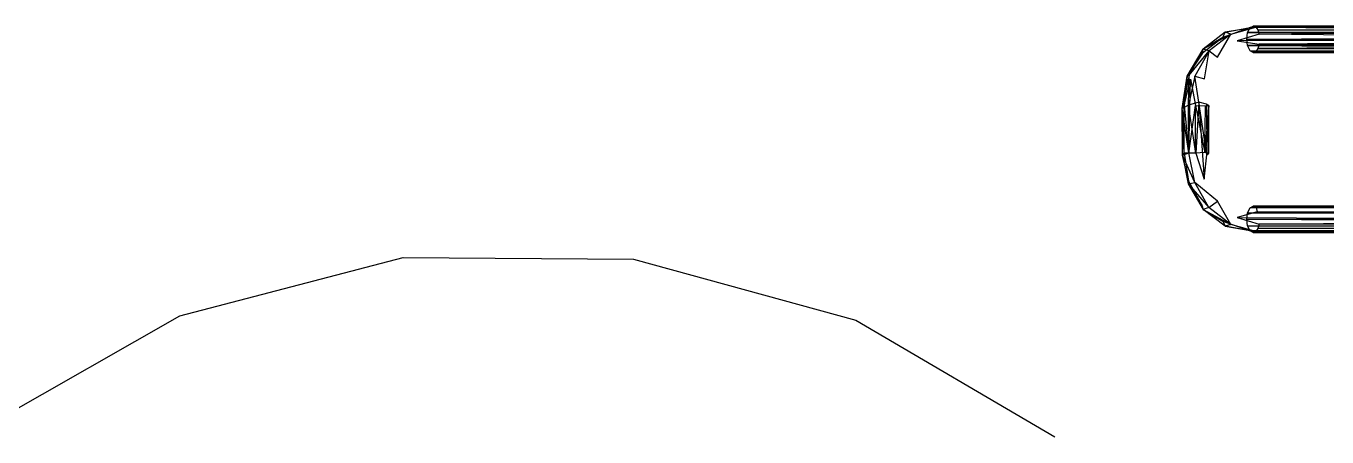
# Model space of a CAD drawing. Header units: inches. Extents: x 0 to 54693, y 0 to 31146.
# Drawn here: x 50834.2 to 51080.2, y 9475.2 to 9552.8 of the extents above; entities that cross this region are included whole.
import ezdxf

# ---------------------------------------------------------------- set-up
doc = ezdxf.new("R2010")
doc.units = ezdxf.units.IN
doc.header["$MEASUREMENT"] = 0
doc.layers.add('Added', color=3, linetype='Continuous')

msp = doc.modelspace()

# ---------------------------------------------------------------- linework, layer by layer
at = {"layer": 'Added', "linetype": 'Continuous', "lineweight": -2, "ltscale": 0.18}
for p, q in [((51060.98, 9551.65), (51056.79, 9548.46)), ((51062, 9551.29), (51056.79, 9548.46)), ((51062, 9551.29), (51057.9, 9548.14)), ((51059.48, 9546.91), (51062, 9551.29)), ((51065.68, 9552.52), (51060.52, 9550.67)), ((51060.52, 9550.67), (51060.98, 9551.65)), ((51066.73, 9552.62), (51060.98, 9551.65)), ((51060.98, 9551.65), (51065.68, 9552.52)), ((51062, 9551.29), (51060.98, 9551.65)), ((51062, 9551.29), (51066.73, 9552.62)), ((51067.38, 9551.27), (51063.24, 9550.03)), ((51065.02, 9550.35), (51065.19, 9551.59)), ((51065.02, 9550.35), (51240.21, 9551.31)), ((51065.19, 9551.59), (51065.68, 9552.52)), ((51240.86, 9552.26), (51065.19, 9551.59)), ((51065.19, 9551.59), (51240.21, 9551.31)), ((51065.68, 9552.52), (51066.24, 9552.81)), ((51243.03, 9552.75), (51065.68, 9552.52)), ((51240.86, 9552.26), (51065.68, 9552.52)), ((51243.03, 9552.75), (51066.24, 9552.81)), ((51066.24, 9552.81), (51066.73, 9552.62)), ((51244.05, 9552.76), (51066.24, 9552.81)), ((51244.05, 9552.76), (51066.73, 9552.62)), ((51066.73, 9552.62), (51242.88, 9552.27)), ((51066.73, 9552.62), (51067.11, 9552.08)), ((51066.73, 9552.62), (51154.49, 9552.08)), ((51067.11, 9552.08), (51067.38, 9551.27)), ((51067.11, 9552.08), (51154.49, 9552.08)), ((51067.38, 9551.27), (51154.49, 9552.08)), ((51154.85, 9550.32), (51067.38, 9551.27)), ((51053.77, 9543.36), (51056.79, 9548.46)), ((51056.79, 9548.46), (51054.17, 9543.56)), ((51060.52, 9550.67), (51056.66, 9547.66)), ((51056.66, 9547.66), (51056.79, 9548.46)), ((51060.52, 9550.67), (51056.79, 9548.46)), ((51057.9, 9548.14), (51056.79, 9548.46)), ((51154.85, 9550.32), (51063.24, 9550.03)), ((51063.24, 9550.03), (51067.35, 9549.41)), ((51065.02, 9550.35), (51240.18, 9550.31)), ((51065.17, 9549.11), (51065.02, 9550.35)), ((51065.02, 9550.35), (51240.21, 9549.33)), ((51240.21, 9549.33), (51065.17, 9549.11)), ((51065.65, 9548.14), (51065.17, 9549.11)), ((51065.17, 9549.11), (51240.86, 9548.39)), ((51067.14, 9548.6), (51066.82, 9548.08)), ((51067.35, 9549.41), (51067.14, 9548.6)), ((51243.6, 9549.26), (51067.14, 9548.6)), ((51067.14, 9548.6), (51242.88, 9548.36)), ((51067.35, 9549.41), (51154.85, 9550.32)), ((51242.23, 9550.32), (51067.35, 9549.41)), ((51067.35, 9549.41), (51243.6, 9549.26)), ((51056.66, 9547.66), (51053.77, 9543.36)), ((51054.17, 9543.56), (51057.9, 9548.14)), ((51057.9, 9548.14), (51055.19, 9543.37)), ((51057.06, 9542.81), (51057.9, 9548.14)), ((51057.9, 9548.14), (51059.48, 9546.91)), ((51065.65, 9548.14), (51240.86, 9548.39)), ((51066.24, 9547.82), (51065.65, 9548.14)), ((51065.65, 9548.14), (51243.01, 9547.89)), ((51066.82, 9548.08), (51066.24, 9547.82)), ((51066.24, 9547.82), (51243.01, 9547.89)), ((51244.11, 9547.88), (51066.24, 9547.82)), ((51242.88, 9548.36), (51066.82, 9548.08)), ((51066.82, 9548.08), (51244.11, 9547.88)), ((51054.17, 9543.56), (51052.81, 9537.23)), ((51054.04, 9537.85), (51054.17, 9543.56)), ((51052.81, 9537.23), (51053.77, 9543.36)), ((51053.77, 9543.36), (51053.19, 9537.82)), ((51053.19, 9537.82), (51054.39, 9542.75)), ((51055.19, 9543.37), (51054.04, 9537.85)), ((51054.09, 9528.82), (51054.39, 9542.75)), ((51054.39, 9542.75), (51055.33, 9537.82)), ((51055.96, 9538.42), (51055.19, 9543.37)), ((51055.19, 9543.37), (51057.06, 9542.81)), ((51054.04, 9537.85), (51052.81, 9537.23)), ((51052.81, 9537.23), (51053.19, 9537.82)), ((51054.09, 9528.87), (51052.81, 9537.23)), ((51052.9, 9528.41), (51052.81, 9537.23)), ((51053.19, 9528.82), (51052.81, 9537.23)), ((51053.19, 9528.82), (51053.19, 9537.82)), ((51053.19, 9537.82), (51054.09, 9528.82)), ((51055.96, 9538.42), (51054.04, 9537.85)), ((51054.09, 9528.87), (51054.04, 9537.85)), ((51055.41, 9528.82), (51054.04, 9537.85)), ((51054.09, 9528.82), (51055.33, 9537.82)), ((51055.33, 9537.82), (51057.21, 9537.75)), ((51055.33, 9528.82), (51055.33, 9537.82)), ((51055.33, 9537.82), (51057.12, 9528.93)), ((51055.96, 9538.42), (51055.41, 9528.82)), ((51055.96, 9538.42), (51056.99, 9523.89)), ((51057.51, 9528.48), (51055.96, 9538.42)), ((51057.45, 9538.04), (51055.96, 9538.42)), ((51057.85, 9537.82), (51057.12, 9528.93)), ((51057.12, 9528.93), (51057.21, 9537.75)), ((51057.21, 9537.75), (51057.85, 9537.82)), ((51057.85, 9537.82), (51057.45, 9538.04)), ((51057.45, 9538.04), (51057.51, 9528.48)), ((51057.51, 9528.48), (51057.85, 9537.82)), ((51057.85, 9528.82), (51057.85, 9537.82)), ((51052.9, 9528.41), (51054.09, 9528.87)), ((51052.9, 9528.41), (51053.19, 9528.82)), ((51053.19, 9528.82), (51054, 9523.53)), ((51055.33, 9528.82), (51053.19, 9528.82)), ((51055.19, 9523.27), (51054.09, 9528.87)), ((51054.09, 9528.87), (51055.41, 9528.82)), ((51057.12, 9528.93), (51055.33, 9528.82)), ((51055.41, 9528.82), (51056.99, 9523.89)), ((51057.85, 9528.82), (51057.12, 9528.93)), ((51057.51, 9528.48), (51057.85, 9528.82)), ((51054, 9523.53), (51052.9, 9528.41)), ((51052.9, 9528.41), (51053.96, 9522.99)), ((51055.19, 9523.27), (51052.9, 9528.41)), ((51056.99, 9523.89), (51057.51, 9528.48)), ((51054, 9523.53), (51053.96, 9522.99)), ((51053.96, 9522.99), (51055.19, 9523.27)), ((51053.96, 9522.99), (51056.57, 9518.97)), ((51053.96, 9522.99), (51056.79, 9518.17)), ((51053.96, 9522.99), (51057.89, 9518.52)), ((51054, 9523.53), (51056.57, 9518.97)), ((51059.48, 9519.73), (51055.19, 9523.27)), ((51057.89, 9518.52), (51055.19, 9523.27)), ((51056.57, 9518.97), (51056.79, 9518.17)), ((51057.89, 9518.52), (51059.48, 9519.73)), ((51062, 9515.34), (51059.48, 9519.73)), ((51057.89, 9518.52), (51056.79, 9518.17)), ((51060.98, 9514.98), (51056.79, 9518.17)), ((51056.79, 9518.17), (51060.52, 9515.96)), ((51056.79, 9518.17), (51062, 9515.34)), ((51062, 9515.34), (51057.89, 9518.52)), ((51066.97, 9517.7), (51063.23, 9516.61)), ((51063.23, 9516.61), (51067.36, 9515.39)), ((51063.23, 9516.61), (51154.85, 9516.32)), ((51065.02, 9516.28), (51065.17, 9517.52)), ((51240.21, 9517.3), (51065.02, 9516.28)), ((51065.17, 9517.52), (51065.65, 9518.49)), ((51065.17, 9517.52), (51240.86, 9518.25)), ((51065.17, 9517.52), (51240.21, 9517.3)), ((51065.65, 9518.49), (51066.24, 9518.81)), ((51243.02, 9518.74), (51065.65, 9518.49)), ((51240.86, 9518.25), (51065.65, 9518.49)), ((51243.02, 9518.74), (51066.24, 9518.81)), ((51066.24, 9518.81), (51244.14, 9518.76)), ((51066.24, 9518.81), (51066.81, 9518.55)), ((51066.81, 9518.55), (51244.14, 9518.76)), ((51066.81, 9518.55), (51242.88, 9518.27)), ((51066.81, 9518.55), (51066.97, 9517.7)), ((51154.49, 9518.08), (51066.81, 9518.55)), ((51066.97, 9517.7), (51154.49, 9518.08)), ((51066.97, 9517.7), (51154.85, 9516.32)), ((51060.52, 9515.96), (51065.68, 9514.12)), ((51060.52, 9515.96), (51060.98, 9514.98)), ((51062, 9515.34), (51060.98, 9514.98)), ((51065.68, 9514.12), (51060.98, 9514.98)), ((51060.98, 9514.98), (51066.73, 9514.02)), ((51066.73, 9514.02), (51062, 9515.34)), ((51240.18, 9516.33), (51065.02, 9516.28)), ((51065.19, 9515.05), (51065.02, 9516.28)), ((51240.21, 9515.32), (51065.02, 9516.28)), ((51065.19, 9515.05), (51240.21, 9515.32)), ((51065.68, 9514.12), (51065.19, 9515.05)), ((51240.86, 9514.38), (51065.19, 9515.05)), ((51240.86, 9514.38), (51065.68, 9514.12)), ((51066.24, 9513.82), (51065.68, 9514.12)), ((51243.03, 9513.89), (51065.68, 9514.12)), ((51066.73, 9514.02), (51066.24, 9513.82)), ((51067.13, 9514.57), (51066.73, 9514.02)), ((51066.73, 9514.02), (51242.88, 9514.36)), ((51244.05, 9513.88), (51066.73, 9514.02)), ((51067.36, 9515.39), (51067.13, 9514.57)), ((51067.13, 9514.57), (51243.19, 9515.23)), ((51242.88, 9514.36), (51067.13, 9514.57)), ((51067.36, 9515.39), (51154.85, 9516.32)), ((51067.36, 9515.39), (51242.23, 9516.32)), ((51243.19, 9515.23), (51067.36, 9515.39)), ((51066.24, 9513.82), (51243.03, 9513.89)), ((51244.05, 9513.88), (51066.24, 9513.82)), ((50863.33, 9498.06), (50905.52, 9509.06)), ((50905.52, 9509.06), (50949.11, 9508.78)), ((50949.11, 9508.78), (50991.15, 9497.22)), ((50825.44, 9476.51), (50863.33, 9498.06)), ((50991.15, 9497.22), (51028.76, 9475.18))]:
    msp.add_line(p, q, dxfattribs=at)

doc.saveas('drawing.dxf')
